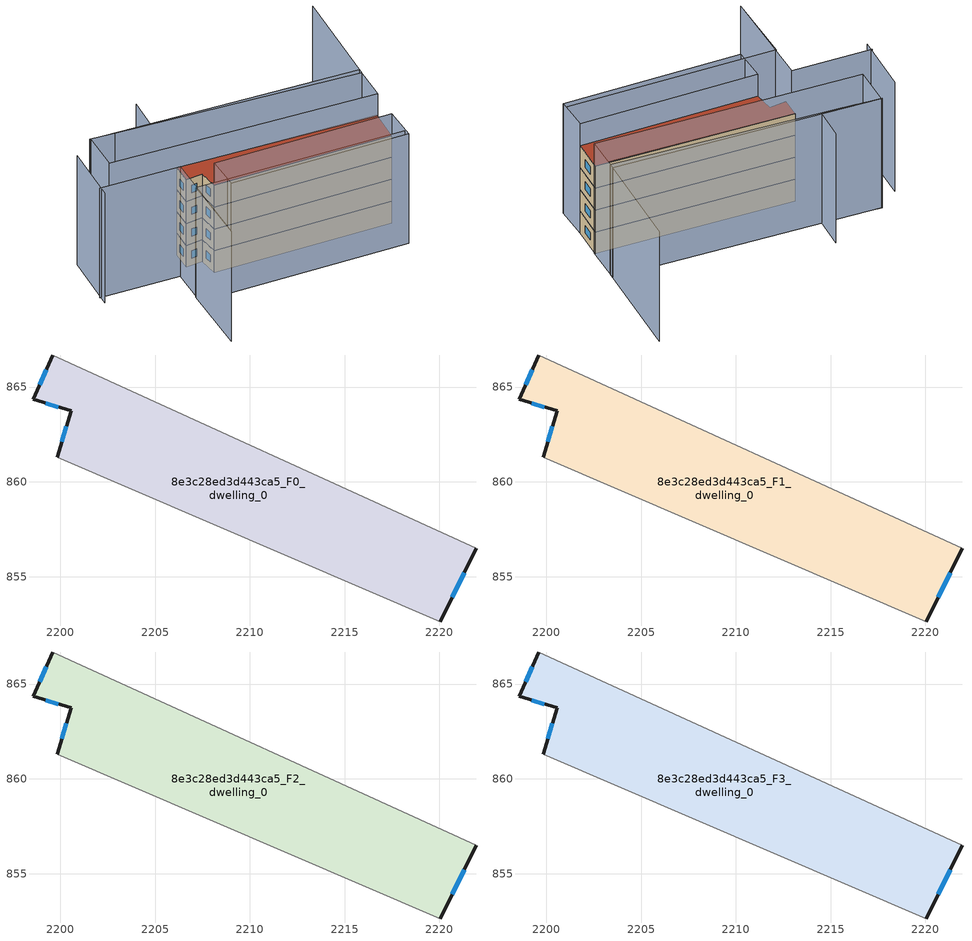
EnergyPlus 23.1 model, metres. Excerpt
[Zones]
8e3c28ed3d443ca5_F0_dwelling_0
 floor ground (EU_floor_Construction): 2221.93,856.5 2220.05,852.61 2199.83,861.29 2200.57,863.74 2198.56,864.35 2199.61,866.69 z0
 wall outside (EU_wall_Construction): 2199.61,866.69 2198.56,864.35 2200.57,863.74 2199.83,861.29 / 2220.05,852.61 2221.93,856.5 z0:3
 wall adiabatic (EU_wall_Construction): 2221.93,856.5 2199.61,866.69 / 2199.83,861.29 2220.05,852.61 z0:3
 window (EU_Window_Construction): 2199.23,864.15 2199.9,863.94 / 2199.26,865.91 2198.91,865.13 / 2220.68,853.9 2221.31,855.2 / 2200.33,862.92 2200.08,862.11 z1:2
8e3c28ed3d443ca5_F1_dwelling_0
 floor to 8e3c28ed3d443ca5_F0_dwelling_0 (EU_floor_Construction): 2221.93,856.5 2220.05,852.61 2199.83,861.29 2200.57,863.74 2198.56,864.35 2199.61,866.69 z3
 wall outside (EU_wall_Construction): 2199.61,866.69 2198.56,864.35 2200.57,863.74 2199.83,861.29 / 2220.05,852.61 2221.93,856.5 z3:6
 wall adiabatic (EU_wall_Construction): 2221.93,856.5 2199.61,866.69 / 2199.83,861.29 2220.05,852.61 z3:6
 window (EU_Window_Construction): 2199.23,864.15 2199.9,863.94 / 2199.26,865.91 2198.91,865.13 / 2220.68,853.9 2221.31,855.2 / 2200.33,862.92 2200.08,862.11 z4:5
8e3c28ed3d443ca5_F2_dwelling_0
 floor to 8e3c28ed3d443ca5_F1_dwelling_0 (EU_floor_Construction): 2221.93,856.5 2220.05,852.61 2199.83,861.29 2200.57,863.74 2198.56,864.35 2199.61,866.69 z6
 wall outside (EU_wall_Construction): 2199.61,866.69 2198.56,864.35 2200.57,863.74 2199.83,861.29 / 2220.05,852.61 2221.93,856.5 z6:9
 wall adiabatic (EU_wall_Construction): 2221.93,856.5 2199.61,866.69 / 2199.83,861.29 2220.05,852.61 z6:9
 window (EU_Window_Construction): 2199.23,864.15 2199.9,863.94 / 2199.26,865.91 2198.91,865.13 / 2220.68,853.9 2221.31,855.2 / 2200.33,862.92 2200.08,862.11 z7:8
8e3c28ed3d443ca5_F3_dwelling_0
 floor to 8e3c28ed3d443ca5_F2_dwelling_0 (EU_floor_Construction): 2221.93,856.5 2220.05,852.61 2199.83,861.29 2200.57,863.74 2198.56,864.35 2199.61,866.69 z9
 wall outside (EU_wall_Construction): 2199.61,866.69 2198.56,864.35 2200.57,863.74 2199.83,861.29 / 2220.05,852.61 2221.93,856.5 z9:12
 wall adiabatic (EU_wall_Construction): 2221.93,856.5 2199.61,866.69 / 2199.83,861.29 2220.05,852.61 z9:12
 window (EU_Window_Construction): 2199.23,864.15 2199.9,863.94 / 2199.26,865.91 2198.91,865.13 / 2220.68,853.9 2221.31,855.2 / 2200.33,862.92 2200.08,862.11 z10:11
 roof outside (EU_roof_Construction): 2220.05,852.61 2221.93,856.5 2199.61,866.69 2198.56,864.35 2200.57,863.74 2199.83,861.29 z12
shading: 2191.16,851.27 2194.94,859.79 / 2194.94,859.79 2218.48,849.36 / 2187.85,867.83 2196.84,863.76 / 2196.84,863.76 2191.2,851.29 / 2190.95,873.83 2187.48,866.75 / 2229.91,872.87 2223.77,860.31 / 2223.77,860.31 2196.95,873.42 / 2202.74,875.37 2200.84,871.55 / 2200.84,871.55 2194.19,874.86 / 2199.83,861.29 2220.05,852.61 / 2220.05,852.61 2218.36,848.68 / 2218.36,848.68 2198.15,857.36 / 2198.15,857.36 2199.83,861.29 / 2194.31,874.8 2224.05,860.89 / 2224.05,860.89 2221.89,856.27 / 2221.89,856.27 2192.15,870.18 / 2192.15,870.18 2194.31,874.8 z0:15
[Building]
EU S2 Campaign: North Axis=0; Terrain=City; Solar Distribution=FullExterior
[Site:Location]
Bologna: Latitude=44.5; Longitude=11.25; Time Zone=1; Elevation=37
[SizingPeriod:WeatherFileDays]
AnnualSizingPeriod: Begin Month=1; Begin Day of Month=1; End Month=12; End Day of Month=31; Day of Week for Start Day=Monday; Use Weather File Daylight Saving Period=No; Use Weather File Rain and Snow Indicators=No
[MATERIAL]
EU_InternalMass_Material: Roughness=MediumRough; Thickness=0.1; Conductivity=1; Density=1800; Specific Heat=900; Thermal Absorptance=0.9; Solar Absorptance=0.7; Visible Absorptance=0.7
[MATERIAL:NOMASS] Roughness=MediumRough; Thermal Absorptance=0.9; Solar Absorptance=0.7; Visible Absorptance=0.7
Name | Thermal Resistance
EU_wall_NoMass | 0.937881
EU_roof_NoMass | 0.548572
EU_floor_NoMass | 0.71348
[WINDOWMATERIAL:SIMPLEGLAZINGSYSTEM]
EU_Window_SimpleGlazing: UFactor=4.25633; Solar Heat Gain Coefficient=0.85; Visible Transmittance=0.85
[CONSTRUCTION]
EU_wall_Construction: EU_wall_NoMass
EU_roof_Construction: EU_roof_NoMass
EU_floor_Construction: EU_floor_NoMass
EU_Window_Construction: EU_Window_SimpleGlazing
EU_InternalMass_Construction: EU_InternalMass_Material
[ZONE] Type=1; Multiplier=1; Ceiling Height=autocalculate; Volume=321.092; Floor Area=autocalculate; Part of Total Floor Area=Yes
8e3c28ed3d443ca5_F0_dwelling_0; 8e3c28ed3d443ca5_F1_dwelling_0; 8e3c28ed3d443ca5_F2_dwelling_0; 8e3c28ed3d443ca5_F3_dwelling_0
[INTERNALMASS] Construction=EU_InternalMass_Construction; Surface Area=107.031
Name | Zone or ZoneList
8e3c28ed3d443ca5_F0_dwelling_0_EU_InternalMass | 8e3c28ed3d443ca5_F0_dwelling_0
8e3c28ed3d443ca5_F1_dwelling_0_EU_InternalMass | 8e3c28ed3d443ca5_F1_dwelling_0
8e3c28ed3d443ca5_F2_dwelling_0_EU_InternalMass | 8e3c28ed3d443ca5_F2_dwelling_0
8e3c28ed3d443ca5_F3_dwelling_0_EU_InternalMass | 8e3c28ed3d443ca5_F3_dwelling_0
[OTHEREQUIPMENT] Fuel Type=Electricity; Design Level Calculation Method=Watts/Area; Power per Zone Floor Area=1; Fraction Latent=0; Fraction Radiant=0; Fraction Lost=0; Carbon Dioxide Generation Rate=0; EndUse Subcategory=EU_Step8_InternalGains
Name | Zone or ZoneList or Space or SpaceList | Schedule
EU_Step8_InternalGain_8e3c28ed3d443ca5_F0_dwelling_0_f000 | 8e3c28ed3d443ca5_F0_dwelling_0 | EU_Step8_GainSchedule_8e3c28ed3d443ca5_F0_dwelling_0_f000
EU_Step8_InternalGain_8e3c28ed3d443ca5_F1_dwelling_0_f000 | 8e3c28ed3d443ca5_F1_dwelling_0 | EU_Step8_GainSchedule_8e3c28ed3d443ca5_F1_dwelling_0_f000
EU_Step8_InternalGain_8e3c28ed3d443ca5_F2_dwelling_0_f000 | 8e3c28ed3d443ca5_F2_dwelling_0 | EU_Step8_GainSchedule_8e3c28ed3d443ca5_F2_dwelling_0_f000
EU_Step8_InternalGain_8e3c28ed3d443ca5_F3_dwelling_0_f000 | 8e3c28ed3d443ca5_F3_dwelling_0 | EU_Step8_GainSchedule_8e3c28ed3d443ca5_F3_dwelling_0_f000
[ZONEVENTILATION:DESIGNFLOWRATE] Schedule=EU_AlwaysOn; Design Flow Rate Calculation Method=AirChanges/Hour; Air Changes per Hour=0.687892; Ventilation Type=Natural; Fan Pressure Rise=0; Fan Total Efficiency=1; Constant Term Coefficient=1; Temperature Term Coefficient=0; Velocity Term Coefficient=0; Velocity Squared Term Coefficient=0; Minimum Indoor Temperature=-100; Maximum Indoor Temperature=100; Delta Temperature=-100; Minimum Outdoor Temperature=-100; Maximum Outdoor Temperature=100; Maximum Wind Speed=40
Name | Zone or ZoneList or Space or SpaceList
EU_ConstantAir_8e3c28ed3d443ca5_F0_dwelling_0 | 8e3c28ed3d443ca5_F0_dwelling_0
EU_ConstantAir_8e3c28ed3d443ca5_F1_dwelling_0 | 8e3c28ed3d443ca5_F1_dwelling_0
EU_ConstantAir_8e3c28ed3d443ca5_F2_dwelling_0 | 8e3c28ed3d443ca5_F2_dwelling_0
EU_ConstantAir_8e3c28ed3d443ca5_F3_dwelling_0 | 8e3c28ed3d443ca5_F3_dwelling_0
[HVACTEMPLATE:THERMOSTAT] Constant Heating Setpoint=20; Constant Cooling Setpoint=50
EU_HeatOnly_8e3c28ed3d443ca5_F0_dwelling_0; EU_HeatOnly_8e3c28ed3d443ca5_F1_dwelling_0; EU_HeatOnly_8e3c28ed3d443ca5_F2_dwelling_0; EU_HeatOnly_8e3c28ed3d443ca5_F3_dwelling_0
[HVACTEMPLATE:ZONE:IDEALLOADSAIRSYSTEM] System Availability Schedule=EU_AlwaysOn; Maximum Heating Supply Air Temperature=50; Minimum Cooling Supply Air Temperature=13; Maximum Heating Supply Air Humidity Ratio=0.0156; Minimum Cooling Supply Air Humidity Ratio=0.0077; Heating Limit=NoLimit; Cooling Limit=NoLimit; Heating Availability Schedule=EU_AlwaysOn; Cooling Availability Schedule=EU_CoolingOff; Dehumidification Control Type=ConstantSensibleHeatRatio; Cooling Sensible Heat Ratio=0.7; Dehumidification Setpoint=60; Humidification Control Type=None; Humidification Setpoint=30; Outdoor Air Method=None; Outdoor Air Flow Rate per Person=0.00944; Outdoor Air Flow Rate per Zone Floor Area=0; Outdoor Air Flow Rate per Zone=0; Demand Controlled Ventilation Type=None; Outdoor Air Economizer Type=NoEconomizer; Heat Recovery Type=None; Sensible Heat Recovery Effectiveness=0.7; Latent Heat Recovery Effectiveness=0.65
Name | Template Thermostat
8e3c28ed3d443ca5_F0_dwelling_0 | EU_HeatOnly_8e3c28ed3d443ca5_F0_dwelling_0
8e3c28ed3d443ca5_F1_dwelling_0 | EU_HeatOnly_8e3c28ed3d443ca5_F1_dwelling_0
8e3c28ed3d443ca5_F2_dwelling_0 | EU_HeatOnly_8e3c28ed3d443ca5_F2_dwelling_0
8e3c28ed3d443ca5_F3_dwelling_0 | EU_HeatOnly_8e3c28ed3d443ca5_F3_dwelling_0
[SIZING:ZONE] Zone Cooling Design Supply Air Temperature Input Method=SupplyAirTemperature; Zone Cooling Design Supply Air Temperature=13; Zone Heating Design Supply Air Temperature Input Method=SupplyAirTemperature; Zone Heating Design Supply Air Temperature=50; Zone Cooling Design Supply Air Humidity Ratio=0.008; Zone Heating Design Supply Air Humidity Ratio=0.008; Cooling Design Air Flow Method=DesignDay; Cooling Design Air Flow Rate=0; Cooling Minimum Air Flow per Zone Floor Area=0.000762; Cooling Minimum Air Flow=0; Cooling Minimum Air Flow Fraction=0.2; Heating Design Air Flow Method=DesignDay; Heating Design Air Flow Rate=0; Heating Maximum Air Flow per Zone Floor Area=0.002032; Heating Maximum Air Flow=0.141576; Heating Maximum Air Flow Fraction=0.3; Account for Dedicated Outdoor Air System=No; Dedicated Outdoor Air System Control Strategy=NeutralSupplyAir; Dedicated Outdoor Air Low Setpoint Temperature for Design=autosize; Dedicated Outdoor Air High Setpoint Temperature for Design=autosize; Zone Load Sizing Method=Sensible Load Only No Latent Load; Zone Latent Cooling Design Supply Air Humidity Ratio Input Method=HumidityRatioDifference; Zone Cooling Design Supply Air Humidity Ratio Difference=0.005; Zone Latent Heating Design Supply Air Humidity Ratio Input Method=HumidityRatioDifference; Zone Humidification Design Supply Air Humidity Ratio Difference=0.005
8e3c28ed3d443ca5_F0_dwelling_0; 8e3c28ed3d443ca5_F1_dwelling_0; 8e3c28ed3d443ca5_F2_dwelling_0; 8e3c28ed3d443ca5_F3_dwelling_0
[SCHEDULE:CONSTANT]
Name | Hourly Value
EU_AlwaysOn | 1
EU_CoolingOff | 0
[SCHEDULE:FILE] Column Number=1; Rows to Skip at Top=0; Number of Hours of Data=8760; Column Separator=Comma; Interpolate to Timestep=No; Minutes per Item=60; Adjust Schedule for Daylight Savings=Yes
Name | File
EU_Step8_GainSchedule_8e3c28ed3d443ca5_F0_dwelling_0_f000 | ../../schedules/8e3c28ed3d443ca5/8e3c28ed3d443ca5_F0_dwelling_0_f000_gain.csv
EU_Step8_GainSchedule_8e3c28ed3d443ca5_F1_dwelling_0_f000 | ../../schedules/8e3c28ed3d443ca5/8e3c28ed3d443ca5_F1_dwelling_0_f000_gain.csv
EU_Step8_GainSchedule_8e3c28ed3d443ca5_F2_dwelling_0_f000 | ../../schedules/8e3c28ed3d443ca5/8e3c28ed3d443ca5_F2_dwelling_0_f000_gain.csv
EU_Step8_GainSchedule_8e3c28ed3d443ca5_F3_dwelling_0_f000 | ../../schedules/8e3c28ed3d443ca5/8e3c28ed3d443ca5_F3_dwelling_0_f000_gain.csv
